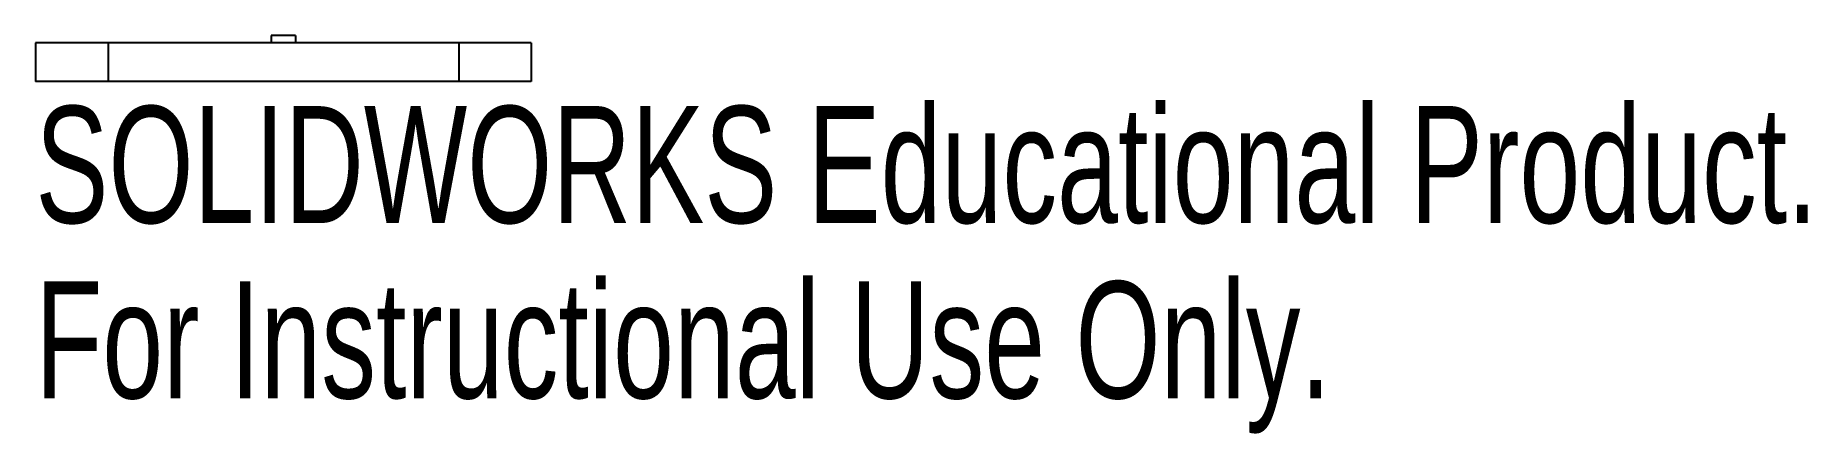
# Paper-space layout '_Right' of a CAD drawing. Header units: millimetres. Extents: x -10.2 to 63, y -14.6 to 1.9.
import ezdxf

# ---------------------------------------------------------------- set-up
doc = ezdxf.new("R2010")
doc.units = ezdxf.units.MM
doc.styles.add('SLDTEXTSTYLE0', font='TXT', dxfattribs={"width": 0.7})

psp = doc.layouts.new('_Right')

# ---------------------------------------------------------------- linework, layer by layer
at = {"color": 7, "linetype": 'Continuous', "lineweight": 25}
for p, q in [((10.25, 1.6), (-10.25, 1.6)), ((-10.25, 1.6), (-10.25, 0)), ((-7.25, 1.6), (-7.25, 0)), ((0.5, 1.9), (-0.5, 1.9)), ((-0.5, 1.9), (-0.5, 1.6)), ((0.5, 1.9), (0.5, 1.6)), ((7.25, 1.6), (7.25, 0)), ((10.25, 1.6), (10.25, 0)), ((10.25, 0), (-10.25, 0))]:
    psp.add_line(p, q, dxfattribs=at)

# ---------------------------------------------------------------- texts
at = {"color": 7, "linetype": 'Continuous', "char_height": 4.83362, "attachment_point": 1, "style": 'SLDTEXTSTYLE0'}
for s, insert in [('SOLIDWORKS Educational Product.', (-10.25, -1.02)), ('For Instructional Use Only.', (-10.25, -8.27))]:
    psp.add_mtext(s, dxfattribs=dict(at, insert=insert))

doc.saveas('drawing.dxf')
